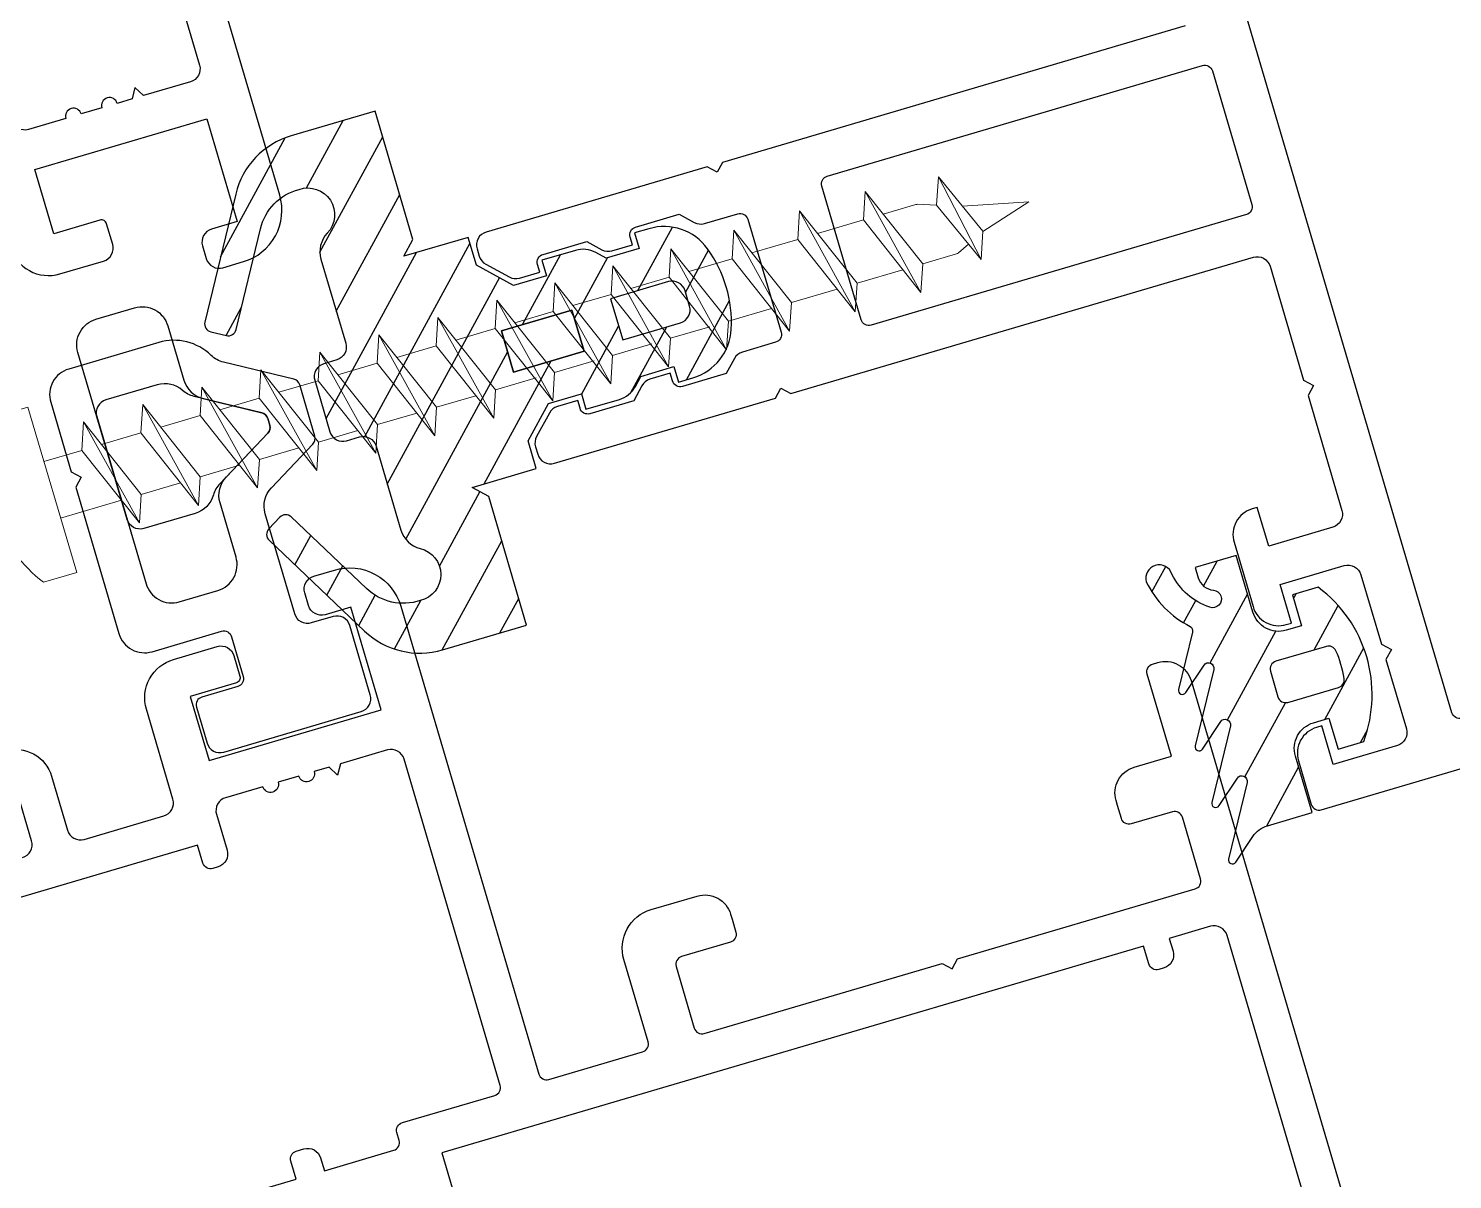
# Model space of a CAD drawing. Header units: millimetres. Extents: x 62878 to 70819, y -67946 to -61850.
# Drawn here: x 63401.63 to 63406.95, y -64651.72 to -64647.43 of the extents above; entities that cross this region are included whole.
import ezdxf

# ---------------------------------------------------------------- set-up
doc = ezdxf.new("R2010")
doc.units = ezdxf.units.MM
doc.layers.add('DOGRAMA', color=171, linetype='Continuous', lineweight=0)
pattern_1 = [(61.42666, (63444.46703, -64751.17902), (0.13941514, -0.07592747), [])]
pattern_2 = [(61.42666, (63444.46703, -64751.17902), (0.13941514, -0.07592747), [])]

# ---------------------------------------------------------------- blocks, each defined once
blk = doc.blocks.new('a2we')
at = {"lineweight": 5, "ltscale": 0.5}
for p, q in [((-196.014, -415.287), (-196.593, -417.249)), ((-196.014, -415.287), (-195.464, -417.711)), ((-197.575, -417.606), (-196.575, -417.242)), ((-194.158, -418.262), (-197.575, -417.606)), ((-195.158, -418.626), (-197.575, -417.606)), ((-196.575, -417.242), (-194.158, -418.262)), ((-196.89, -417.895), (-197.096, -418.345)), ((-194.158, -418.262), (-195.158, -418.626)), ((-197.114, -419.743), (-197.114, -418.428)), ((-195.158, -418.626), (-194.926, -419.295)), ((-198.114, -420.107), (-197.114, -419.743)), ((-197.114, -419.743), (-193.915, -421.04)), ((-197.114, -419.743), (-193.915, -421.04)), ((-194.915, -420.634), (-194.915, -419.361)), ((-194.915, -421.404), (-198.114, -420.107)), ((-193.915, -421.04), (-198.114, -420.107)), ((-197.114, -422.297), (-197.114, -420.512)), ((-193.915, -421.04), (-194.915, -421.404)), ((-194.915, -423.189), (-194.915, -421.404)), ((-198.114, -422.661), (-197.114, -422.297)), ((-197.114, -422.297), (-193.915, -423.594)), ((-197.114, -422.297), (-193.915, -423.594)), ((-194.915, -423.958), (-198.114, -422.661)), ((-193.915, -423.594), (-198.114, -422.661)), ((-197.114, -424.851), (-197.114, -423.066)), ((-193.915, -423.594), (-194.915, -423.958)), ((-194.915, -425.743), (-194.915, -423.958)), ((-198.114, -425.215), (-197.114, -424.851)), ((-197.114, -424.851), (-193.915, -426.148)), ((-197.114, -424.851), (-193.915, -426.148)), ((-194.915, -426.512), (-198.114, -425.215)), ((-193.915, -426.148), (-198.114, -425.215)), ((-197.114, -427.305), (-197.114, -425.621)), ((-193.915, -426.148), (-194.915, -426.512)), ((-194.915, -428.197), (-194.915, -426.512)), ((-198.114, -427.669), (-197.114, -427.305)), ((-197.114, -427.305), (-193.915, -428.602)), ((-197.114, -427.305), (-193.915, -428.602)), ((-194.915, -428.966), (-198.114, -427.669)), ((-193.915, -428.602), (-198.114, -427.669)), ((-197.114, -429.559), (-197.114, -428.024)), ((-193.915, -428.602), (-194.915, -428.966)), ((-194.915, -430.451), (-194.915, -428.966)), ((-198.114, -429.923), (-197.114, -429.559)), ((-194.915, -431.22), (-198.114, -429.923)), ((-193.915, -430.856), (-198.114, -429.923)), ((-197.114, -429.559), (-193.915, -430.856)), ((-197.114, -429.559), (-193.915, -430.856)), ((-197.114, -431.813), (-197.114, -430.278)), ((-193.915, -430.856), (-194.915, -431.22)), ((-194.915, -432.705), (-194.915, -431.22)), ((-198.114, -432.177), (-197.114, -431.813)), ((-197.114, -431.813), (-193.915, -433.11)), ((-197.114, -431.813), (-193.915, -433.11)), ((-194.915, -433.474), (-198.114, -432.177)), ((-193.915, -433.11), (-198.114, -432.177)), ((-197.114, -434.067), (-197.114, -432.532)), ((-193.915, -433.11), (-194.915, -433.474)), ((-194.915, -434.959), (-194.915, -433.474)), ((-198.114, -434.431), (-197.114, -434.067)), ((-197.114, -434.067), (-193.915, -435.365)), ((-197.114, -434.067), (-193.915, -435.365)), ((-194.915, -435.729), (-198.114, -434.431)), ((-193.915, -435.365), (-198.114, -434.431)), ((-197.114, -436.364), (-197.114, -434.786)), ((-193.915, -435.365), (-194.915, -435.729)), ((-194.915, -437.256), (-194.915, -435.729)), ((-198.114, -436.728), (-197.114, -436.364)), ((-194.915, -438.025), (-198.114, -436.728)), ((-193.915, -437.661), (-198.114, -436.728)), ((-197.114, -436.364), (-193.915, -437.661)), ((-197.114, -436.364), (-193.915, -437.661)), ((-197.114, -438.661), (-197.114, -437.134)), ((-193.915, -437.661), (-194.915, -438.025)), ((-194.915, -439.553), (-194.915, -438.025)), ((-198.114, -439.025), (-197.114, -438.661)), ((-197.114, -438.661), (-193.915, -439.958)), ((-197.114, -438.661), (-193.915, -439.958)), ((-194.915, -440.322), (-198.114, -439.025)), ((-193.915, -439.958), (-198.114, -439.025)), ((-197.114, -440.958), (-197.114, -439.431)), ((-193.915, -439.958), (-194.915, -440.322)), ((-194.915, -441.85), (-194.915, -440.322)), ((-198.114, -441.322), (-197.114, -440.958)), ((-197.114, -440.958), (-193.915, -442.255)), ((-194.915, -442.619), (-198.114, -441.322)), ((-193.915, -442.255), (-198.114, -441.322)), ((-197.114, -443.254), (-197.114, -441.727)), ((-193.915, -442.255), (-194.915, -442.619)), ((-194.915, -444.145), (-194.915, -442.619)), ((-198.114, -443.618), (-197.114, -443.254)), ((-197.114, -443.254), (-193.915, -444.551)), ((-194.915, -444.915), (-198.114, -443.618)), ((-193.915, -444.551), (-198.114, -443.618)), ((-197.114, -445.554), (-197.114, -444.023)), ((-193.915, -444.551), (-194.915, -444.915)), ((-194.915, -446.446), (-194.915, -444.915)), ((-198.114, -445.918), (-197.114, -445.554)), ((-193.915, -446.851), (-198.114, -445.918)), ((-194.915, -447.215), (-198.114, -445.918)), ((-197.114, -445.554), (-193.915, -446.851)), ((-197.114, -445.554), (-193.915, -446.851)), ((-197.114, -447.854), (-197.114, -446.323)), ((-193.915, -446.851), (-194.915, -447.215)), ((-194.915, -448.746), (-194.915, -447.215)), ((-197.114, -447.854), (-198.114, -448.218)), ((-193.915, -449.151), (-197.114, -447.854)), ((-194.915, -449.515), (-198.114, -448.218)), ((-198.114, -448.218), (-193.915, -449.151)), ((-197.114, -450.154), (-197.114, -448.624)), ((-193.915, -449.151), (-194.915, -449.515)), ((-194.915, -451.046), (-194.915, -449.515)), ((-198.114, -450.518), (-197.114, -450.154)), ((-197.114, -450.154), (-193.915, -451.451)), ((-194.915, -451.815), (-198.114, -450.518)), ((-193.915, -451.451), (-198.114, -450.518)), ((-197.114, -453.287), (-197.114, -450.924)), ((-193.915, -451.451), (-194.915, -451.815)), ((-194.915, -453.287), (-194.915, -451.815)), ((-192.798, -453.287), (-199.231, -453.287)), ((-199.231, -454.583), (-199.231, -453.287)), ((-192.798, -454.583), (-192.798, -453.287))]:
    blk.add_line(p, q, dxfattribs=at)
blk.add_lwpolyline([(-196.469, -455.664), (-196.113, -455.4), (-195.916, -455.4), (-195.56, -455.664)], dxfattribs=at)
for centre, radius, start, end in [((-196.914, -418.428), 0.2, 155.3251, 180), ((-195.115, -419.361), 0.2, 0, 19.1116), ((-195.66, -449.529), 6.188, 234.7573, 262.4905), ((-196.369, -449.529), 6.188, 277.5095, 305.2427)]:
    blk.add_arc(centre, radius, start, end, dxfattribs=at)

msp = doc.modelspace()

# ---------------------------------------------------------------- hatches: boundary and pattern name
at = {"layer": 'DOGRAMA', "lineweight": -2}
h = msp.add_hatch(dxfattribs=at)
h.set_pattern_fill('ANSI31', color=256, scale=0.05, angle=433.5058, style=0)
h.set_pattern_definition(pattern_1)
edge = h.paths.add_edge_path(flags=16)
edge.add_arc((63404.0536, -64648.4787), 0.05, 286.4267, 376.4267)
edge.add_line((63404.1016, -64648.4646), (63404.0846, -64648.4071))
edge.add_arc((63404.0367, -64648.4212), 0.05, 16.4267, 106.4267)
edge.add_line((63404.0225, -64648.3732), (63403.8067, -64648.4369))
edge.add_line((63403.8067, -64648.4369), (63403.852, -64648.5903))
edge.add_line((63403.852, -64648.5903), (63404.0678, -64648.5267))
h.paths.add_polyline_path([(63403.7081, -64648.6328), (63403.6628, -64648.4793), (63403.3991, -64648.5571), (63403.4443, -64648.7105)], flags=16)
edge = h.paths.add_edge_path()
edge.add_arc((63404.0066, -64648.3675), 0.2, 35.8604, 106.4267)
edge.add_line((63403.95, -64648.1757), (63403.896, -64648.1916))
edge.add_line((63403.896, -64648.1916), (63403.913, -64648.2492))
edge.add_line((63403.913, -64648.2492), (63403.7899, -64648.2854))
edge.add_line((63403.7899, -64648.2854), (63403.7518, -64648.2647))
edge.add_arc((63403.7039, -64648.3525), 0.1, 61.4267, 106.4267)
edge.add_line((63403.6757, -64648.2566), (63403.5507, -64648.2934))
edge.add_line((63403.5507, -64648.2934), (63403.5677, -64648.351))
edge.add_line((63403.5677, -64648.351), (63403.4446, -64648.3872))
edge.add_line((63403.4446, -64648.3872), (63403.3059, -64648.3117))
edge.add_line((63403.3059, -64648.3117), (63403.2752, -64648.2078))
edge.add_line((63403.2752, -64648.2078), (63403.0354, -64648.2785))
edge.add_line((63403.0354, -64648.2785), (63403.0693, -64648.2164))
edge.add_line((63403.0693, -64648.2164), (63402.9279, -64647.7368))
edge.add_line((63402.9279, -64647.7368), (63402.6144, -64647.8292))
edge.add_arc((63402.6993, -64648.117), 0.3, 106.4267, 166.4267)
edge.add_line((63402.4076, -64648.0466), (63402.2923, -64648.5241))
edge.add_arc((63402.3215, -64648.5312), 0.03, 166.4267, 256.4267)
edge.add_line((63402.3145, -64648.5603), (63402.3728, -64648.5744))
edge.add_arc((63402.3798, -64648.5453), 0.03, 256.4267, 346.4267)
edge.add_line((63402.409, -64648.5523), (63402.4999, -64648.1758))
edge.add_arc((63402.6943, -64648.2227), 0.2, 104.5071, 166.4267, ccw=False)
edge.add_arc((63402.677, -64648.1235), 0.1, -43.5733, 109.1415, ccw=False)
edge.add_arc((63402.8219, -64648.2614), 0.1, 136.4267, 196.4267)
edge.add_line((63402.726, -64648.2897), (63402.8184, -64648.6031))
edge.add_arc((63402.7704, -64648.6173), 0.05, -73.5733, 16.4267, ccw=False)
edge.add_line((63402.7846, -64648.6652), (63402.7366, -64648.6794))
edge.add_arc((63402.7508, -64648.7273), 0.05, 106.4267, 196.4267)
edge.add_line((63402.7028, -64648.7415), (63402.7594, -64648.9333))
edge.add_arc((63402.8073, -64648.9192), 0.05, 196.4267, 286.4267)
edge.add_line((63402.8215, -64648.9671), (63402.8694, -64648.953))
edge.add_arc((63402.8835, -64649.001), 0.05, 16.4267, 106.4267, ccw=False)
edge.add_line((63402.9315, -64648.9868), (63403.0239, -64649.3003))
edge.add_arc((63403.1198, -64649.272), 0.1, 196.4267, 256.4267)
edge.add_arc((63403.0729, -64649.4664), 0.1, -76.2882, 76.4267, ccw=False)
edge.add_arc((63403.0337, -64649.3737), 0.2, 226.4267, 288.3463, ccw=False)
edge.add_line((63402.8958, -64649.5186), (63402.6152, -64649.2516))
edge.add_arc((63402.5945, -64649.2734), 0.03, 46.4267, 136.4267)
edge.add_line((63402.5727, -64649.2527), (63402.5314, -64649.2961))
edge.add_arc((63402.5531, -64649.3168), 0.03, 136.4267, 226.4267)
edge.add_line((63402.5324, -64649.3386), (63402.8884, -64649.6772))
edge.add_arc((63403.0952, -64649.4598), 0.3, 226.4267, 286.4267)
edge.add_line((63403.18, -64649.7476), (63403.4934, -64649.6552))
edge.add_line((63403.4934, -64649.6552), (63403.3521, -64649.1756))
edge.add_line((63403.3521, -64649.1756), (63403.29, -64649.1418))
edge.add_line((63403.29, -64649.1418), (63403.5297, -64649.0711))
edge.add_line((63403.5297, -64649.0711), (63403.4991, -64648.9672))
edge.add_line((63403.4991, -64648.9672), (63403.5747, -64648.8285))
edge.add_line((63403.5747, -64648.8285), (63403.6977, -64648.7922))
edge.add_line((63403.6977, -64648.7922), (63403.7147, -64648.8497))
edge.add_line((63403.7147, -64648.8497), (63403.8397, -64648.8129))
edge.add_arc((63403.8114, -64648.717), 0.1, 286.4267, 331.4267)
edge.add_line((63403.8992, -64648.7648), (63403.92, -64648.7267))
edge.add_line((63403.92, -64648.7267), (63404.043, -64648.6904))
edge.add_line((63404.043, -64648.6904), (63404.06, -64648.7479))
edge.add_line((63404.06, -64648.7479), (63404.114, -64648.732))
edge.add_arc((63404.0575, -64648.5402), 0.2, 286.4267, 356.9929)
edge.add_arc((63403.7873, -64648.526), 0.4705, 356.9929, 395.8604)
h = msp.add_hatch(dxfattribs=at)
h.set_pattern_fill('ANSI31', color=256, scale=0.05, angle=433.5058, style=0)
h.set_pattern_definition(pattern_2)
edge = h.paths.add_edge_path(flags=16)
edge.add_arc((63404.0536, -64648.4787), 0.05, 286.4267, 376.4267)
edge.add_line((63404.1016, -64648.4646), (63404.0846, -64648.4071))
edge.add_arc((63404.0367, -64648.4212), 0.05, 16.4267, 106.4267)
edge.add_line((63404.0225, -64648.3732), (63403.8067, -64648.4369))
edge.add_line((63403.8067, -64648.4369), (63403.852, -64648.5903))
edge.add_line((63403.852, -64648.5903), (63404.0678, -64648.5267))
h.paths.add_polyline_path([(63403.7081, -64648.6328), (63403.6628, -64648.4793), (63403.3991, -64648.5571), (63403.4443, -64648.7105)], flags=16)
edge = h.paths.add_edge_path()
edge.add_arc((63404.0066, -64648.3675), 0.2, 35.8604, 106.4267)
edge.add_line((63403.95, -64648.1757), (63403.896, -64648.1916))
edge.add_line((63403.896, -64648.1916), (63403.913, -64648.2492))
edge.add_line((63403.913, -64648.2492), (63403.7899, -64648.2854))
edge.add_line((63403.7899, -64648.2854), (63403.7518, -64648.2647))
edge.add_arc((63403.7039, -64648.3525), 0.1, 61.4267, 106.4267)
edge.add_line((63403.6757, -64648.2566), (63403.5507, -64648.2934))
edge.add_line((63403.5507, -64648.2934), (63403.5677, -64648.351))
edge.add_line((63403.5677, -64648.351), (63403.4446, -64648.3872))
edge.add_line((63403.4446, -64648.3872), (63403.3059, -64648.3117))
edge.add_line((63403.3059, -64648.3117), (63403.2752, -64648.2078))
edge.add_line((63403.2752, -64648.2078), (63403.0354, -64648.2785))
edge.add_line((63403.0354, -64648.2785), (63403.0693, -64648.2164))
edge.add_line((63403.0693, -64648.2164), (63402.9279, -64647.7368))
edge.add_line((63402.9279, -64647.7368), (63402.6144, -64647.8292))
edge.add_arc((63402.6993, -64648.117), 0.3, 106.4267, 166.4267)
edge.add_line((63402.4076, -64648.0466), (63402.2923, -64648.5241))
edge.add_arc((63402.3215, -64648.5312), 0.03, 166.4267, 256.4267)
edge.add_line((63402.3145, -64648.5603), (63402.3728, -64648.5744))
edge.add_arc((63402.3798, -64648.5453), 0.03, 256.4267, 346.4267)
edge.add_line((63402.409, -64648.5523), (63402.4999, -64648.1758))
edge.add_arc((63402.6943, -64648.2227), 0.2, 104.5071, 166.4267, ccw=False)
edge.add_arc((63402.677, -64648.1235), 0.1, -43.5733, 109.1415, ccw=False)
edge.add_arc((63402.8219, -64648.2614), 0.1, 136.4267, 196.4267)
edge.add_line((63402.726, -64648.2897), (63402.8184, -64648.6031))
edge.add_arc((63402.7704, -64648.6173), 0.05, -73.5733, 16.4267, ccw=False)
edge.add_line((63402.7846, -64648.6652), (63402.7366, -64648.6794))
edge.add_arc((63402.7508, -64648.7273), 0.05, 106.4267, 196.4267)
edge.add_line((63402.7028, -64648.7415), (63402.7594, -64648.9333))
edge.add_arc((63402.8073, -64648.9192), 0.05, 196.4267, 286.4267)
edge.add_line((63402.8215, -64648.9671), (63402.8694, -64648.953))
edge.add_arc((63402.8835, -64649.001), 0.05, 16.4267, 106.4267, ccw=False)
edge.add_line((63402.9315, -64648.9868), (63403.0239, -64649.3003))
edge.add_arc((63403.1198, -64649.272), 0.1, 196.4267, 256.4267)
edge.add_arc((63403.0729, -64649.4664), 0.1, -76.2882, 76.4267, ccw=False)
edge.add_arc((63403.0337, -64649.3737), 0.2, 226.4267, 288.3463, ccw=False)
edge.add_line((63402.8958, -64649.5186), (63402.6152, -64649.2516))
edge.add_arc((63402.5945, -64649.2734), 0.03, 46.4267, 136.4267)
edge.add_line((63402.5727, -64649.2527), (63402.5314, -64649.2961))
edge.add_arc((63402.5531, -64649.3168), 0.03, 136.4267, 226.4267)
edge.add_line((63402.5324, -64649.3386), (63402.8884, -64649.6772))
edge.add_arc((63403.0952, -64649.4598), 0.3, 226.4267, 286.4267)
edge.add_line((63403.18, -64649.7476), (63403.4934, -64649.6552))
edge.add_line((63403.4934, -64649.6552), (63403.3521, -64649.1756))
edge.add_line((63403.3521, -64649.1756), (63403.29, -64649.1418))
edge.add_line((63403.29, -64649.1418), (63403.5297, -64649.0711))
edge.add_line((63403.5297, -64649.0711), (63403.4991, -64648.9672))
edge.add_line((63403.4991, -64648.9672), (63403.5747, -64648.8285))
edge.add_line((63403.5747, -64648.8285), (63403.6977, -64648.7922))
edge.add_line((63403.6977, -64648.7922), (63403.7147, -64648.8497))
edge.add_line((63403.7147, -64648.8497), (63403.8397, -64648.8129))
edge.add_arc((63403.8114, -64648.717), 0.1, 286.4267, 331.4267)
edge.add_line((63403.8992, -64648.7648), (63403.92, -64648.7267))
edge.add_line((63403.92, -64648.7267), (63404.043, -64648.6904))
edge.add_line((63404.043, -64648.6904), (63404.06, -64648.7479))
edge.add_line((63404.06, -64648.7479), (63404.114, -64648.732))
edge.add_arc((63404.0575, -64648.5402), 0.2, 286.4267, 356.9929)
edge.add_arc((63403.7873, -64648.526), 0.4705, 356.9929, 395.8604)
h = msp.add_hatch(dxfattribs=at)
h.set_pattern_fill('ANSI31', color=256, scale=0.05, angle=433.5058, style=0)
h.set_pattern_definition(pattern_1)
edge = h.paths.add_edge_path()
edge.add_arc((63406.2871, -64650.4996), 0.1, 106.4267, 146.4267, ccw=False)
edge.add_line((63406.2588, -64650.4037), (63406.4248, -64650.3548))
edge.add_line((63406.4248, -64650.3548), (63406.3626, -64650.1438))
edge.add_arc((63406.4585, -64650.1155), 0.1, 106.4267, 196.4267, ccw=False)
edge.add_line((63406.4303, -64650.0196), (63406.4878, -64650.0026))
edge.add_line((63406.4878, -64650.0026), (63406.5218, -64650.1177))
edge.add_line((63406.5218, -64650.1177), (63406.6177, -64650.0894))
edge.add_arc((63406.1492, -64649.9148), 0.5, 339.5568, 413.2966)
edge.add_line((63406.448, -64649.5139), (63406.3521, -64649.5422))
edge.add_line((63406.3521, -64649.5422), (63406.386, -64649.6573))
edge.add_line((63406.386, -64649.6573), (63406.3285, -64649.6743))
edge.add_arc((63406.3002, -64649.5783), 0.1, 196.4267, 286.4267, ccw=False)
edge.add_line((63406.2043, -64649.6066), (63406.1421, -64649.3956))
edge.add_line((63406.1421, -64649.3956), (63405.9891, -64649.4407))
edge.add_line((63405.9891, -64649.4407), (63406.0003, -64649.4786))
edge.add_arc((63406.0626, -64649.4602), 0.065, 196.4267, 264.836)
edge.add_arc((63406.0538, -64649.5575), 0.0327, -109.0036, 84.836, ccw=False)
edge.add_arc((63406.1196, -64649.3583), 0.2424, 206.1174, 251.6241, ccw=False)
edge.add_arc((63405.8543, -64649.4804), 0.05, 17.9413, 195.4545)
edge.add_arc((63406.1395, -64649.3292), 0.3718, 206.2752, 242.9267)
edge.add_arc((63405.9587, -64649.6766), 0.02, -13.5733, 54.8123, ccw=False)
edge.add_line((63405.9782, -64649.6813), (63405.9265, -64649.8952))
edge.add_arc((63405.9411, -64649.8987), 0.015, 166.4267, 326.4267)
edge.add_line((63405.9536, -64649.907), (63406.0217, -64649.8044))
edge.add_arc((63406.0384, -64649.8155), 0.02, -13.5733, 146.4267, ccw=False)
edge.add_line((63406.0578, -64649.8202), (63405.9888, -64650.1062))
edge.add_arc((63406.0033, -64650.1097), 0.015, 166.4267, 326.4267)
edge.add_line((63406.0158, -64650.118), (63406.0839, -64650.0154))
edge.add_arc((63406.1006, -64650.0265), 0.02, -13.5733, 146.4267, ccw=False)
edge.add_line((63406.12, -64650.0312), (63406.051, -64650.3172))
edge.add_arc((63406.0656, -64650.3207), 0.015, 166.4267, 326.4267)
edge.add_line((63406.0781, -64650.329), (63406.1461, -64650.2264))
edge.add_arc((63406.1628, -64650.2375), 0.02, -13.5733, 146.4267, ccw=False)
edge.add_line((63406.1822, -64650.2422), (63406.1132, -64650.5282))
edge.add_arc((63406.1278, -64650.5318), 0.015, 166.4267, 326.4267)
edge.add_line((63406.1403, -64650.54), (63406.2038, -64650.4443))
edge = h.paths.add_edge_path(flags=16)
edge.add_line((63406.4782, -64649.7344), (63406.2896, -64649.79))
edge.add_arc((63406.2981, -64649.8187), 0.03, 106.4267, 196.4267)
edge.add_line((63406.2693, -64649.8272), (63406.2976, -64649.9231))
edge.add_arc((63406.3264, -64649.9147), 0.03, 196.4267, 286.4267)
edge.add_line((63406.3348, -64649.9434), (63406.5234, -64649.8878))
edge.add_arc((63406.5149, -64649.8591), 0.03, 286.4267, 368.6602)
edge.add_arc((63406.1492, -64649.9148), 0.4, 8.6602, 24.1931)
edge.add_arc((63406.4867, -64649.7631), 0.03, 24.1931, 106.4267)
h = msp.add_hatch(dxfattribs=at)
h.set_pattern_fill('ANSI31', color=256, scale=0.05, angle=433.5058, style=0)
h.set_pattern_definition(pattern_2)
edge = h.paths.add_edge_path()
edge.add_arc((63406.2871, -64650.4996), 0.1, 106.4267, 146.4267, ccw=False)
edge.add_line((63406.2588, -64650.4037), (63406.4248, -64650.3548))
edge.add_line((63406.4248, -64650.3548), (63406.3626, -64650.1438))
edge.add_arc((63406.4585, -64650.1155), 0.1, 106.4267, 196.4267, ccw=False)
edge.add_line((63406.4303, -64650.0196), (63406.4878, -64650.0026))
edge.add_line((63406.4878, -64650.0026), (63406.5218, -64650.1177))
edge.add_line((63406.5218, -64650.1177), (63406.6177, -64650.0894))
edge.add_arc((63406.1492, -64649.9148), 0.5, 339.5568, 413.2966)
edge.add_line((63406.448, -64649.5139), (63406.3521, -64649.5422))
edge.add_line((63406.3521, -64649.5422), (63406.386, -64649.6573))
edge.add_line((63406.386, -64649.6573), (63406.3285, -64649.6743))
edge.add_arc((63406.3002, -64649.5783), 0.1, 196.4267, 286.4267, ccw=False)
edge.add_line((63406.2043, -64649.6066), (63406.1421, -64649.3956))
edge.add_line((63406.1421, -64649.3956), (63405.9891, -64649.4407))
edge.add_line((63405.9891, -64649.4407), (63406.0003, -64649.4786))
edge.add_arc((63406.0626, -64649.4602), 0.065, 196.4267, 264.836)
edge.add_arc((63406.0538, -64649.5575), 0.0327, -109.0036, 84.836, ccw=False)
edge.add_arc((63406.1196, -64649.3583), 0.2424, 206.1174, 251.6241, ccw=False)
edge.add_arc((63405.8543, -64649.4804), 0.05, 17.9413, 195.4545)
edge.add_arc((63406.1395, -64649.3292), 0.3718, 206.2752, 242.9267)
edge.add_arc((63405.9587, -64649.6766), 0.02, -13.5733, 54.8123, ccw=False)
edge.add_line((63405.9782, -64649.6813), (63405.9265, -64649.8952))
edge.add_arc((63405.9411, -64649.8987), 0.015, 166.4267, 326.4267)
edge.add_line((63405.9536, -64649.907), (63406.0217, -64649.8044))
edge.add_arc((63406.0384, -64649.8155), 0.02, -13.5733, 146.4267, ccw=False)
edge.add_line((63406.0578, -64649.8202), (63405.9888, -64650.1062))
edge.add_arc((63406.0033, -64650.1097), 0.015, 166.4267, 326.4267)
edge.add_line((63406.0158, -64650.118), (63406.0839, -64650.0154))
edge.add_arc((63406.1006, -64650.0265), 0.02, -13.5733, 146.4267, ccw=False)
edge.add_line((63406.12, -64650.0312), (63406.051, -64650.3172))
edge.add_arc((63406.0656, -64650.3207), 0.015, 166.4267, 326.4267)
edge.add_line((63406.0781, -64650.329), (63406.1461, -64650.2264))
edge.add_arc((63406.1628, -64650.2375), 0.02, -13.5733, 146.4267, ccw=False)
edge.add_line((63406.1822, -64650.2422), (63406.1132, -64650.5282))
edge.add_arc((63406.1278, -64650.5318), 0.015, 166.4267, 326.4267)
edge.add_line((63406.1403, -64650.54), (63406.2038, -64650.4443))
edge = h.paths.add_edge_path(flags=16)
edge.add_line((63406.4782, -64649.7344), (63406.2896, -64649.79))
edge.add_arc((63406.2981, -64649.8187), 0.03, 106.4267, 196.4267)
edge.add_line((63406.2693, -64649.8272), (63406.2976, -64649.9231))
edge.add_arc((63406.3264, -64649.9147), 0.03, 196.4267, 286.4267)
edge.add_line((63406.3348, -64649.9434), (63406.5234, -64649.8878))
edge.add_arc((63406.5149, -64649.8591), 0.03, 286.4267, 368.6602)
edge.add_arc((63406.1492, -64649.9148), 0.4, 8.6602, 24.1931)
edge.add_arc((63406.4867, -64649.7631), 0.03, 24.1931, 106.4267)

# ---------------------------------------------------------------- linework, layer by layer
at = {"layer": 'DOGRAMA', "lineweight": -2, "ltscale": 0.5}
for points in [[(63412.9042, -64643.4194), (63413.2399, -64643.3204), (63415.0336, -64642.7916, -0.414214), (63415.0708, -64642.8119), (63416.366, -64647.205, -0.414214), (63416.3457, -64647.2422), (63414.552, -64647.771), (63414.2163, -64647.87), (63406.9841, -64650.0022, -0.414214), (63406.9468, -64649.982), (63405.6516, -64645.5889, -0.414214), (63405.6719, -64645.5516)], [(63412.9042, -64643.4194), (63413.2399, -64643.3204), (63415.0336, -64642.7916, -0.414214), (63415.0708, -64642.8119), (63416.366, -64647.205, -0.414214), (63416.3457, -64647.2422), (63414.552, -64647.771), (63414.2163, -64647.87), (63406.9841, -64650.0022, -0.414214), (63406.9468, -64649.982), (63405.6516, -64645.5889, -0.414214), (63405.6719, -64645.5516)], [(63402.5271, -64648.8834), (63402.5348, -64648.9095, -0.267949), (63402.5278, -64648.9387), (63402.3483, -64649.1273, 0.12216), (63402.3245, -64649.1692, -0.257961), (63402.2565, -64649.238), (63402.0645, -64649.2946, -0.414214), (63402.0024, -64649.2608), (63401.8186, -64648.6373, -0.414214), (63401.8862, -64648.5131), (63402.0303, -64648.4707, -0.414214), (63402.1545, -64648.5383), (63402.2142, -64648.741, 0.267949), (63402.2867, -64648.8099), (63402.5053, -64648.8627, -0.267949)], [(63402.5271, -64648.8834), (63402.5348, -64648.9095, -0.267949), (63402.5278, -64648.9387), (63402.3483, -64649.1273, 0.12216), (63402.3245, -64649.1692, -0.257961), (63402.2565, -64649.238), (63402.0645, -64649.2946, -0.414214), (63402.0024, -64649.2608), (63401.8186, -64648.6373, -0.414214), (63401.8862, -64648.5131), (63402.0303, -64648.4707, -0.414214), (63402.1545, -64648.5383), (63402.2142, -64648.741, 0.267949), (63402.2867, -64648.8099), (63402.5053, -64648.8627, -0.267949)], [(63402.3922, -64649.6983), (63402.436, -64649.847, -0.414214), (63402.4157, -64649.8842), (63402.2815, -64649.9238, 0.414214), (63402.2612, -64649.9611), (63402.3008, -64650.0954, 0.414214), (63402.3628, -64650.1292), (63402.876, -64649.9779, 0.414214), (63402.9098, -64649.9158), (63402.8335, -64649.6568, 0.414214), (63402.7714, -64649.623), (63402.6898, -64649.647, -0.414214), (63402.6278, -64649.6132), (63402.5176, -64649.2394, -0.267949), (63402.541, -64649.1422), (63402.6961, -64648.9792, 0.267949), (63402.7031, -64648.9501), (63402.6464, -64648.7578, 0.267949), (63402.6247, -64648.7371), (63402.3623, -64648.6737, -0.133822), (63402.3163, -64648.6484, 0.270236), (63402.1206, -64648.6003), (63401.7847, -64648.6993, 0.414214), (63401.7171, -64648.8235), (63401.7934, -64649.0825), (63401.8307, -64649.1028), (63401.8104, -64649.14), (63401.9716, -64649.6868, 0.414214), (63402.0958, -64649.7544), (63402.3549, -64649.678, -0.414214)], [(63402.3922, -64649.6983), (63402.436, -64649.847, -0.414214), (63402.4157, -64649.8842), (63402.2815, -64649.9238, 0.414214), (63402.2612, -64649.9611), (63402.3008, -64650.0954, 0.414214), (63402.3628, -64650.1292), (63402.876, -64649.9779, 0.414214), (63402.9098, -64649.9158), (63402.8335, -64649.6568, 0.414214), (63402.7714, -64649.623), (63402.6898, -64649.647, -0.414214), (63402.6278, -64649.6132), (63402.5176, -64649.2394, -0.267949), (63402.541, -64649.1422), (63402.6961, -64648.9792, 0.267949), (63402.7031, -64648.9501), (63402.6464, -64648.7578, 0.267949), (63402.6247, -64648.7371), (63402.3623, -64648.6737, -0.133822), (63402.3163, -64648.6484, 0.270236), (63402.1206, -64648.6003), (63401.7847, -64648.6993, 0.414214), (63401.7171, -64648.8235), (63401.7934, -64649.0825), (63401.8307, -64649.1028), (63401.8104, -64649.14), (63401.9716, -64649.6868, 0.414214), (63402.0958, -64649.7544), (63402.3549, -64649.678, -0.414214)], [(63402.5348, -64648.9094), (63402.527, -64648.8833, 0.267949), (63402.5053, -64648.8626), (63402.2522, -64648.8015, -0.12216), (63402.2095, -64648.7792, 0.257961), (63402.1151, -64648.7583), (63401.923, -64648.8149, 0.414214), (63401.8892, -64648.877), (63402.073, -64649.5005, 0.414214), (63402.1972, -64649.5681), (63402.3413, -64649.5256, 0.414214), (63402.4089, -64649.4014), (63402.3492, -64649.1988, -0.267949), (63402.3727, -64649.1016), (63402.5277, -64648.9386, 0.267949)], [(63402.5348, -64648.9094), (63402.527, -64648.8833, 0.267949), (63402.5053, -64648.8626), (63402.2522, -64648.8015, -0.12216), (63402.2095, -64648.7792, 0.257961), (63402.1151, -64648.7583), (63401.923, -64648.8149, 0.414214), (63401.8892, -64648.877), (63402.073, -64649.5005, 0.414214), (63402.1972, -64649.5681), (63402.3413, -64649.5256, 0.414214), (63402.4089, -64649.4014), (63402.3492, -64649.1988, -0.267949), (63402.3727, -64649.1016), (63402.5277, -64648.9386, 0.267949)]]:
    msp.add_lwpolyline(points, format="xyb", close=True, dxfattribs=at)
for points in [[(63401.5653, -64648.2428, 0.414214), (63401.7516, -64648.3442), (63401.9147, -64648.2962, 0.414214), (63401.9485, -64648.2341), (63401.9259, -64648.1573, 0.414214), (63401.901, -64648.1438), (63401.7284, -64648.1947), (63401.6577, -64647.9549), (63402.3004, -64647.7654), (63402.4135, -64648.1491), (63402.3175, -64648.1774, 0.414214), (63402.2837, -64648.2395), (63402.2979, -64648.2874, 0.414214), (63402.36, -64648.3213), (63402.4367, -64648.2986, 0.414214), (63402.572, -64648.0503), (63402.0573, -64646.3045, -0.414214)], [(63405.9514, -64647.4188), (63404.2248, -64647.9279), (63404.2045, -64647.9651), (63404.1673, -64647.9448), (63403.3424, -64648.188, 0.414214), (63403.3086, -64648.2501), (63403.3168, -64648.2782, 0.198912), (63403.3409, -64648.308), (63403.4287, -64648.3558, 0.198912), (63403.4668, -64648.3599), (63403.5428, -64648.3374), (63403.5343, -64648.3087, -0.414214), (63403.5546, -64648.2714), (63403.7177, -64648.2233), (63403.774, -64648.254, 0.198912), (63403.8121, -64648.2581), (63403.8881, -64648.2356), (63403.8796, -64648.2069, -0.414214), (63403.8999, -64648.1696), (63404.063, -64648.1215), (63404.1193, -64648.1522, 0.198912), (63404.1574, -64648.1562), (63404.2814, -64648.1197, -0.414214), (63404.3186, -64648.14), (63404.4431, -64648.562, -0.414214), (63404.4228, -64648.5993), (63404.2988, -64648.6358, 0.198912), (63404.269, -64648.6599), (63404.2383, -64648.7162), (63404.0753, -64648.7643, -0.414214), (63404.038, -64648.744), (63404.0295, -64648.7152), (63403.9535, -64648.7376, 0.198912), (63403.9237, -64648.7617), (63403.893, -64648.818), (63403.73, -64648.8661, -0.414214), (63403.6927, -64648.8458), (63403.6842, -64648.817), (63403.6082, -64648.8394, 0.198912), (63403.5784, -64648.8635), (63403.5306, -64648.9513, 0.198912), (63403.5265, -64648.9894), (63403.5348, -64649.0175, 0.414214), (63403.5969, -64649.0513), (63404.4218, -64648.8081), (63404.4421, -64648.7708), (63404.4793, -64648.7911), (63406.2059, -64648.2821, -0.414214), (63406.268, -64648.3159), (63406.3933, -64648.741), (63406.4305, -64648.7613), (63406.4102, -64648.7985), (63406.5366, -64649.2271, -0.414214), (63406.5028, -64649.2892), (63406.263, -64649.3599), (63406.2206, -64649.2161), (63406.2014, -64649.2217, 0.414214), (63406.1338, -64649.3459), (63406.2045, -64649.5857, 0.414214), (63406.3287, -64649.6533), (63406.3478, -64649.6477), (63406.3054, -64649.5038), (63406.5452, -64649.4331, -0.414214), (63406.6073, -64649.4669), (63406.6837, -64649.7259), (63406.7209, -64649.7462), (63406.7006, -64649.7835), (63406.777, -64650.0424, -0.414214), (63406.7432, -64650.1045), (63406.5034, -64650.1752), (63406.461, -64650.0314), (63406.4418, -64650.037, 0.414214), (63406.3741, -64650.1612), (63406.4222, -64650.3243, 0.414214), (63406.4595, -64650.3446), (63416.5692, -64647.364, 0.414214)], [(63405.9514, -64647.4188), (63404.2248, -64647.9279), (63404.2045, -64647.9651), (63404.1673, -64647.9448), (63403.3424, -64648.188, 0.414214), (63403.3086, -64648.2501), (63403.3168, -64648.2782, 0.198912), (63403.3409, -64648.308), (63403.4287, -64648.3558, 0.198912), (63403.4668, -64648.3599), (63403.5428, -64648.3374), (63403.5343, -64648.3087, -0.414214), (63403.5546, -64648.2714), (63403.7177, -64648.2233), (63403.774, -64648.254, 0.198912), (63403.8121, -64648.2581), (63403.8881, -64648.2356), (63403.8796, -64648.2069, -0.414214), (63403.8999, -64648.1696), (63404.063, -64648.1215), (63404.1193, -64648.1522, 0.198912), (63404.1574, -64648.1562), (63404.2814, -64648.1197, -0.414214), (63404.3186, -64648.14), (63404.4431, -64648.562, -0.414214), (63404.4228, -64648.5993), (63404.2988, -64648.6358, 0.198912), (63404.269, -64648.6599), (63404.2383, -64648.7162), (63404.0753, -64648.7643, -0.414214), (63404.038, -64648.744), (63404.0295, -64648.7152), (63403.9535, -64648.7376, 0.198912), (63403.9237, -64648.7617), (63403.893, -64648.818), (63403.73, -64648.8661, -0.414214), (63403.6927, -64648.8458), (63403.6842, -64648.817), (63403.6082, -64648.8394, 0.198912), (63403.5784, -64648.8635), (63403.5306, -64648.9513, 0.198912), (63403.5265, -64648.9894), (63403.5348, -64649.0175, 0.414214), (63403.5969, -64649.0513), (63404.4218, -64648.8081), (63404.4421, -64648.7708), (63404.4793, -64648.7911), (63406.2059, -64648.2821, -0.414214), (63406.268, -64648.3159), (63406.3933, -64648.741), (63406.4305, -64648.7613), (63406.4102, -64648.7985), (63406.5366, -64649.2271, -0.414214), (63406.5028, -64649.2892), (63406.263, -64649.3599), (63406.2206, -64649.2161), (63406.2014, -64649.2217, 0.414214), (63406.1338, -64649.3459), (63406.2045, -64649.5857, 0.414214), (63406.3287, -64649.6533), (63406.3478, -64649.6477), (63406.3054, -64649.5038), (63406.5452, -64649.4331, -0.414214), (63406.6073, -64649.4669), (63406.6837, -64649.7259), (63406.7209, -64649.7462), (63406.7006, -64649.7835), (63406.777, -64650.0424, -0.414214), (63406.7432, -64650.1045), (63406.5034, -64650.1752), (63406.461, -64650.0314), (63406.4418, -64650.037, 0.414214), (63406.3741, -64650.1612), (63406.4222, -64650.3243, 0.414214), (63406.4595, -64650.3446), (63416.5692, -64647.364, 0.414214)], [(63401.5468, -64650.1248, -0.414214), (63401.7207, -64650.2195), (63401.7801, -64650.421, 0.414214), (63401.8422, -64650.4548), (63402.1395, -64650.3671, 0.414214), (63402.1733, -64650.305), (63402.0744, -64649.9693, -0.414214), (63402.1758, -64649.783), (63402.3389, -64649.7349, -0.414214), (63402.401, -64649.7688), (63402.4236, -64649.8455, -0.414214), (63402.4101, -64649.8703), (63402.2374, -64649.9212), (63402.3081, -64650.161), (63402.9508, -64649.9716), (63402.8376, -64649.5879), (63402.7417, -64649.6162, -0.414214), (63402.6796, -64649.5823), (63402.6655, -64649.5344, -0.414214), (63402.6993, -64649.4723), (63402.776, -64649.4497, -0.414214), (63403.0244, -64649.5849), (63403.5391, -64651.3307, 0.414214), (63403.5764, -64651.3509), (63403.9265, -64651.2477, 0.414214), (63403.9468, -64651.2105), (63403.8563, -64650.9035, -0.414214), (63403.9577, -64650.7172), (63404.1304, -64650.6663, -0.414214), (63404.2546, -64650.734), (63404.2602, -64650.7532), (63404.2744, -64650.8011, -0.414214), (63404.2541, -64650.8384), (63404.0718, -64650.8921, 0.414214), (63404.0515, -64650.9294), (63404.1194, -64651.1596, 0.414214), (63404.1567, -64651.1799), (63405.0439, -64650.9183), (63405.0812, -64650.9386), (63405.1015, -64650.9013), (63405.9887, -64650.6397, 0.414214), (63406.009, -64650.6025), (63405.9411, -64650.3723, 0.414214), (63405.9039, -64650.352), (63405.7504, -64650.3972, -0.414214), (63405.7132, -64650.3769), (63405.699, -64650.329), (63405.6934, -64650.3098, -0.414214), (63405.761, -64650.1856), (63405.9001, -64650.1446), (63405.8096, -64649.8377, -0.414214), (63405.8299, -64649.8004), (63405.8491, -64649.7947, -0.414214), (63405.9733, -64649.8624), (63406.618, -64652.0493, -0.414214)], [(63401.5468, -64650.1248, -0.414214), (63401.7207, -64650.2195), (63401.7801, -64650.421, 0.414214), (63401.8422, -64650.4548), (63402.1395, -64650.3671, 0.414214), (63402.1733, -64650.305), (63402.0744, -64649.9693, -0.414214), (63402.1758, -64649.783), (63402.3389, -64649.7349, -0.414214), (63402.401, -64649.7688), (63402.4236, -64649.8455, -0.414214), (63402.4101, -64649.8703), (63402.2374, -64649.9212), (63402.3081, -64650.161), (63402.9508, -64649.9716), (63402.8376, -64649.5879), (63402.7417, -64649.6162, -0.414214), (63402.6796, -64649.5823), (63402.6655, -64649.5344, -0.414214), (63402.6993, -64649.4723), (63402.776, -64649.4497, -0.414214), (63403.0244, -64649.5849), (63403.5391, -64651.3307, 0.414214), (63403.5764, -64651.3509), (63403.9265, -64651.2477, 0.414214), (63403.9468, -64651.2105), (63403.8563, -64650.9035, -0.414214), (63403.9577, -64650.7172), (63404.1304, -64650.6663, -0.414214), (63404.2546, -64650.734), (63404.2602, -64650.7532), (63404.2744, -64650.8011, -0.414214), (63404.2541, -64650.8384), (63404.0718, -64650.8921, 0.414214), (63404.0515, -64650.9294), (63404.1194, -64651.1596, 0.414214), (63404.1567, -64651.1799), (63405.0439, -64650.9183), (63405.0812, -64650.9386), (63405.1015, -64650.9013), (63405.9887, -64650.6397, 0.414214), (63406.009, -64650.6025), (63405.9411, -64650.3723, 0.414214), (63405.9039, -64650.352), (63405.7504, -64650.3972, -0.414214), (63405.7132, -64650.3769), (63405.699, -64650.329), (63405.6934, -64650.3098, -0.414214), (63405.761, -64650.1856), (63405.9001, -64650.1446), (63405.8096, -64649.8377, -0.414214), (63405.8299, -64649.8004), (63405.8491, -64649.7947, -0.414214), (63405.9733, -64649.8624), (63406.618, -64652.0493, -0.414214)], [(63401.612, -64650.5227, 0.414214), (63401.6458, -64650.4606), (63401.5892, -64650.2687)], [(63401.612, -64650.5227, 0.414214), (63401.6458, -64650.4606), (63401.5892, -64650.2687)], [(63406.4046, -64652.4331, 0.26214), (63406.4837, -64652.0889), (63406.1076, -64650.8132, 0.414214), (63406.0455, -64650.7794), (63405.8921, -64650.8246), (63405.9062, -64650.8726, -0.414214), (63405.8724, -64650.9347), (63405.8532, -64650.9403, -0.414214), (63405.8159, -64650.92), (63405.7961, -64650.8529), (63403.1776, -64651.6249), (63403.6668, -64653.2843), (63406.2854, -64652.5123), (63406.2656, -64652.4451, -0.414214), (63406.2859, -64652.4079), (63406.305, -64652.4022, -0.361813), (63406.3638, -64652.4276)], [(63406.4046, -64652.4331, 0.26214), (63406.4837, -64652.0889), (63406.1076, -64650.8132, 0.414214), (63406.0455, -64650.7794), (63405.8921, -64650.8246), (63405.9062, -64650.8726, -0.414214), (63405.8724, -64650.9347), (63405.8532, -64650.9403, -0.414214), (63405.8159, -64650.92), (63405.7961, -64650.8529), (63403.1776, -64651.6249), (63403.6668, -64653.2843), (63406.2854, -64652.5123), (63406.2656, -64652.4451, -0.414214), (63406.2859, -64652.4079), (63406.305, -64652.4022, -0.361813), (63406.3638, -64652.4276)]]:
    msp.add_lwpolyline(points, format="xyb", dxfattribs=at)
at = {"layer": 'DOGRAMA', "linetype": 'ByBlock', "lineweight": -2}
for points in [[(63401.9134, -64646.347), (63402.2726, -64647.5651, -0.414214), (63402.2387, -64647.6272), (63402.0632, -64647.679), (63402.0314, -64647.6487), (63402.0211, -64647.6914), (63401.9654, -64647.7078, 1), (63401.9078, -64647.7248), (63401.8311, -64647.7474, 1), (63401.7735, -64647.7644), (63401.6345, -64647.8054, -0.414214), (63401.5724, -64647.7716), (63401.5328, -64647.6373, 0.414214), (63401.4707, -64647.6034), (63401.4515, -64647.6091, 0.414214), (63401.4312, -64647.6464), (63401.451, -64647.7135), (63400.1465, -64648.0981), (63399.7789, -64646.8512)], [(63401.3286, -64652.1075), (63402.633, -64651.7229), (63402.6133, -64651.6557, -0.414214), (63402.6335, -64651.6185), (63402.6623, -64651.61, -0.414214), (63402.7244, -64651.6438), (63402.7386, -64651.6918), (63402.9975, -64651.6154, 0.414214), (63403.0178, -64651.5782), (63403.0093, -64651.5494, -0.414214), (63403.0296, -64651.5121), (63403.3749, -64651.4103, 0.414214), (63403.3952, -64651.3731), (63403.0361, -64650.1549, 0.414214), (63402.974, -64650.1211), (63402.7984, -64650.1729), (63402.7881, -64650.2155), (63402.7563, -64650.1853), (63402.7006, -64650.2017, -1), (63402.6431, -64650.2187), (63402.5663, -64650.2413, -1), (63402.5088, -64650.2582), (63402.3697, -64650.2992, 0.414214), (63402.3359, -64650.3613), (63402.3755, -64650.4956, -0.414214), (63402.3417, -64650.5577), (63402.3225, -64650.5634, -0.414214), (63402.2852, -64650.5431), (63402.2654, -64650.476), (63400.9609, -64650.8605)], [(63401.3286, -64652.1075), (63402.633, -64651.7229), (63402.6133, -64651.6557, -0.414214), (63402.6335, -64651.6185), (63402.6623, -64651.61, -0.414214), (63402.7244, -64651.6438), (63402.7386, -64651.6918), (63402.9975, -64651.6154, 0.414214), (63403.0178, -64651.5782), (63403.0093, -64651.5494, -0.414214), (63403.0296, -64651.5121), (63403.3749, -64651.4103, 0.414214), (63403.3952, -64651.3731), (63403.0361, -64650.1549, 0.414214), (63402.974, -64650.1211), (63402.7984, -64650.1729), (63402.7881, -64650.2155), (63402.7563, -64650.1853), (63402.7006, -64650.2017, -1), (63402.6431, -64650.2187), (63402.5663, -64650.2413, -1), (63402.5088, -64650.2582), (63402.3697, -64650.2992, 0.414214), (63402.3359, -64650.3613), (63402.3755, -64650.4956, -0.414214), (63402.3417, -64650.5577), (63402.3225, -64650.5634, -0.414214), (63402.2852, -64650.5431), (63402.2654, -64650.476), (63400.9609, -64650.8605)]]:
    msp.add_lwpolyline(points, format="xyb", dxfattribs=at)
at = {"layer": 'DOGRAMA', "lineweight": -2, "ltscale": 5}
msp.add_lwpolyline([(63404.6154, -64647.9795), (63406.0158, -64647.5666, -0.414214), (63406.053, -64647.5869), (63406.2001, -64648.0857, -0.414214), (63406.1798, -64648.123), (63404.7794, -64648.5358, -0.414214), (63404.7421, -64648.5155), (63404.5951, -64648.0168, -0.414214)], format="xyb", close=True, dxfattribs=at)
msp.add_lwpolyline([(63404.6154, -64647.9795), (63406.0158, -64647.5666, -0.414214), (63406.053, -64647.5869), (63406.2001, -64648.0857, -0.414214), (63406.1798, -64648.123), (63404.7794, -64648.5358, -0.414214), (63404.7421, -64648.5155), (63404.5951, -64648.0168, -0.414214)], format="xyb", close=True, dxfattribs=at)
at = {"layer": 'DOGRAMA', "lineweight": -2}
for points in [[(63404.1686, -64648.2504, 0.318017), (63403.95, -64648.1757), (63403.896, -64648.1916), (63403.913, -64648.2492), (63403.7899, -64648.2854), (63403.7518, -64648.2647, 0.198912), (63403.6757, -64648.2566), (63403.5507, -64648.2934), (63403.5677, -64648.351), (63403.4446, -64648.3872), (63403.3059, -64648.3117), (63403.2752, -64648.2078), (63403.0354, -64648.2785), (63403.0693, -64648.2164), (63402.9279, -64647.7368), (63402.6144, -64647.8292, 0.267949), (63402.4076, -64648.0466), (63402.2923, -64648.5241, 0.414214), (63402.3145, -64648.5603), (63402.3728, -64648.5744, 0.414214), (63402.409, -64648.5523), (63402.4999, -64648.1758, -0.276947), (63402.6442, -64648.0291, -0.786321), (63402.7494, -64648.1925, 0.267949), (63402.726, -64648.2897), (63402.8184, -64648.6031, -0.414214), (63402.7846, -64648.6652), (63402.7366, -64648.6794, 0.414214), (63402.7028, -64648.7415), (63402.7594, -64648.9333, 0.414214), (63402.8215, -64648.9671), (63402.8694, -64648.953, -0.414214), (63402.9315, -64648.9868), (63403.0239, -64649.3003, 0.267949), (63403.0964, -64649.3692, -0.786321), (63403.0966, -64649.5636, -0.276947), (63402.8958, -64649.5186), (63402.6152, -64649.2516, 0.414214), (63402.5727, -64649.2527), (63402.5314, -64649.2961, 0.414214), (63402.5324, -64649.3386), (63402.8884, -64649.6772, 0.267949), (63403.18, -64649.7476), (63403.4934, -64649.6552), (63403.3521, -64649.1756), (63403.29, -64649.1418), (63403.5297, -64649.0711), (63403.4991, -64648.9672), (63403.5747, -64648.8285), (63403.6977, -64648.7922), (63403.7147, -64648.8497), (63403.8397, -64648.8129, 0.198912), (63403.8992, -64648.7648), (63403.92, -64648.7267), (63404.043, -64648.6904), (63404.06, -64648.7479), (63404.114, -64648.732, 0.318017), (63404.2572, -64648.5507, 0.171237)], [(63404.1686, -64648.2504, 0.318017), (63403.95, -64648.1757), (63403.896, -64648.1916), (63403.913, -64648.2492), (63403.7899, -64648.2854), (63403.7518, -64648.2647, 0.198912), (63403.6757, -64648.2566), (63403.5507, -64648.2934), (63403.5677, -64648.351), (63403.4446, -64648.3872), (63403.3059, -64648.3117), (63403.2752, -64648.2078), (63403.0354, -64648.2785), (63403.0693, -64648.2164), (63402.9279, -64647.7368), (63402.6144, -64647.8292, 0.267949), (63402.4076, -64648.0466), (63402.2923, -64648.5241, 0.414214), (63402.3145, -64648.5603), (63402.3728, -64648.5744, 0.414214), (63402.409, -64648.5523), (63402.4999, -64648.1758, -0.276947), (63402.6442, -64648.0291, -0.786321), (63402.7494, -64648.1925, 0.267949), (63402.726, -64648.2897), (63402.8184, -64648.6031, -0.414214), (63402.7846, -64648.6652), (63402.7366, -64648.6794, 0.414214), (63402.7028, -64648.7415), (63402.7594, -64648.9333, 0.414214), (63402.8215, -64648.9671), (63402.8694, -64648.953, -0.414214), (63402.9315, -64648.9868), (63403.0239, -64649.3003, 0.267949), (63403.0964, -64649.3692, -0.786321), (63403.0966, -64649.5636, -0.276947), (63402.8958, -64649.5186), (63402.6152, -64649.2516, 0.414214), (63402.5727, -64649.2527), (63402.5314, -64649.2961, 0.414214), (63402.5324, -64649.3386), (63402.8884, -64649.6772, 0.267949), (63403.18, -64649.7476), (63403.4934, -64649.6552), (63403.3521, -64649.1756), (63403.29, -64649.1418), (63403.5297, -64649.0711), (63403.4991, -64648.9672), (63403.5747, -64648.8285), (63403.6977, -64648.7922), (63403.7147, -64648.8497), (63403.8397, -64648.8129, 0.198912), (63403.8992, -64648.7648), (63403.92, -64648.7267), (63404.043, -64648.6904), (63404.06, -64648.7479), (63404.114, -64648.732, 0.318017), (63404.2572, -64648.5507, 0.171237)], [(63404.0678, -64648.5267, 0.414214), (63404.1016, -64648.4646), (63404.0846, -64648.4071, 0.414214), (63404.0225, -64648.3732), (63403.8067, -64648.4369), (63403.852, -64648.5903)], [(63404.0678, -64648.5267, 0.414214), (63404.1016, -64648.4646), (63404.0846, -64648.4071, 0.414214), (63404.0225, -64648.3732), (63403.8067, -64648.4369), (63403.852, -64648.5903)], [(63406.2038, -64650.4443, -0.176327), (63406.2588, -64650.4037), (63406.4248, -64650.3548), (63406.3626, -64650.1438, -0.414214), (63406.4303, -64650.0196), (63406.4878, -64650.0026), (63406.5218, -64650.1177), (63406.6177, -64650.0894, 0.333333), (63406.448, -64649.5139), (63406.3521, -64649.5422), (63406.386, -64649.6573), (63406.3285, -64649.6743, -0.414214), (63406.2043, -64649.6066), (63406.1421, -64649.3956), (63405.9891, -64649.4407), (63406.0003, -64649.4786, 0.307685), (63406.0568, -64649.5249, -1.128702), (63406.0432, -64649.5884, -0.201212), (63405.9019, -64649.465, 0.978531), (63405.8061, -64649.4938, 0.1613), (63405.9703, -64649.6602, -0.307572), (63405.9782, -64649.6813), (63405.9265, -64649.8952, 0.8391), (63405.9536, -64649.907), (63406.0217, -64649.8044, -0.8391), (63406.0578, -64649.8202), (63405.9888, -64650.1062, 0.8391), (63406.0158, -64650.118), (63406.0839, -64650.0154, -0.8391), (63406.12, -64650.0312), (63406.051, -64650.3172, 0.8391), (63406.0781, -64650.329), (63406.1461, -64650.2264, -0.8391), (63406.1822, -64650.2422), (63406.1132, -64650.5282, 0.8391), (63406.1403, -64650.54)], [(63406.2038, -64650.4443, -0.176327), (63406.2588, -64650.4037), (63406.4248, -64650.3548), (63406.3626, -64650.1438, -0.414214), (63406.4303, -64650.0196), (63406.4878, -64650.0026), (63406.5218, -64650.1177), (63406.6177, -64650.0894, 0.333333), (63406.448, -64649.5139), (63406.3521, -64649.5422), (63406.386, -64649.6573), (63406.3285, -64649.6743, -0.414214), (63406.2043, -64649.6066), (63406.1421, -64649.3956), (63405.9891, -64649.4407), (63406.0003, -64649.4786, 0.307685), (63406.0568, -64649.5249, -1.128702), (63406.0432, -64649.5884, -0.201212), (63405.9019, -64649.465, 0.978531), (63405.8061, -64649.4938, 0.1613), (63405.9703, -64649.6602, -0.307572), (63405.9782, -64649.6813), (63405.9265, -64649.8952, 0.8391), (63405.9536, -64649.907), (63406.0217, -64649.8044, -0.8391), (63406.0578, -64649.8202), (63405.9888, -64650.1062, 0.8391), (63406.0158, -64650.118), (63406.0839, -64650.0154, -0.8391), (63406.12, -64650.0312), (63406.051, -64650.3172, 0.8391), (63406.0781, -64650.329), (63406.1461, -64650.2264, -0.8391), (63406.1822, -64650.2422), (63406.1132, -64650.5282, 0.8391), (63406.1403, -64650.54)], [(63406.4782, -64649.7344), (63406.2896, -64649.79, 0.414214), (63406.2693, -64649.8272), (63406.2976, -64649.9231, 0.414214), (63406.3348, -64649.9434), (63406.5234, -64649.8878, 0.375047), (63406.5446, -64649.8545, 0.067879), (63406.514, -64649.7508, 0.375047)], [(63406.4782, -64649.7344), (63406.2896, -64649.79, 0.414214), (63406.2693, -64649.8272), (63406.2976, -64649.9231, 0.414214), (63406.3348, -64649.9434), (63406.5234, -64649.8878, 0.375047), (63406.5446, -64649.8545, 0.067879), (63406.514, -64649.7508, 0.375047)]]:
    msp.add_lwpolyline(points, format="xyb", close=True, dxfattribs=at)
for points in [[(63403.7081, -64648.6328), (63403.6628, -64648.4793), (63403.3991, -64648.5571), (63403.4443, -64648.7105)], [(63403.6628, -64648.4793), (63403.7081, -64648.6328), (63403.4443, -64648.7105), (63403.3991, -64648.5571)], [(63403.7081, -64648.6328), (63403.6628, -64648.4793), (63403.3991, -64648.5571), (63403.4443, -64648.7105)], [(63403.6628, -64648.4793), (63403.7081, -64648.6328), (63403.4443, -64648.7105), (63403.3991, -64648.5571)]]:
    msp.add_lwpolyline(points, close=True, dxfattribs=at)

# ---------------------------------------------------------------- block references
at = {"layer": 'DOGRAMA', "linetype": 'ByBlock', "lineweight": -2, "xscale": -0.09999999999204405, "yscale": 0.09999999999854481, "zscale": 0.1, "rotation": 286.4266584109327}
msp.add_blockref('a2we', (63439.6586, -64617.5304), dxfattribs=at)
msp.add_blockref('a2we', (63439.6586, -64617.5304), dxfattribs=at)

doc.saveas('drawing.dxf')
